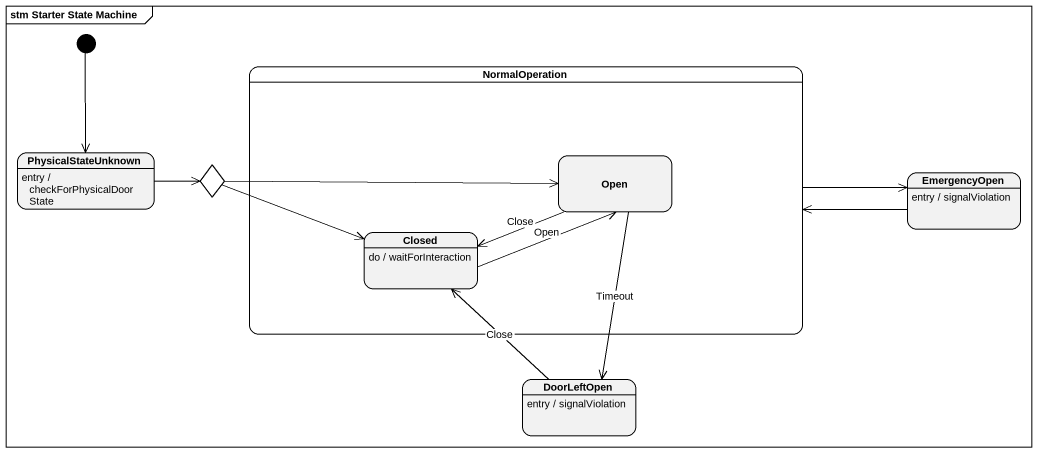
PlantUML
@startuml
mainframe stm Starter State Machine
hide empty description
state NormalOperation {
  state Open
  state Closed
  Closed : do / waitForInteraction
}
state PhysicalStateUnknown
PhysicalStateUnknown : entry / checkForPhysicalDoorState
state choice1 <<choice>>
state EmergencyOpen
EmergencyOpen : entry / signalViolation
state DoorLeftOpen
DoorLeftOpen : entry / signalViolation
[*] --> PhysicalStateUnknown
NormalOperation -right-> EmergencyOpen
PhysicalStateUnknown -right-> choice1
choice1 -right-> Open
choice1 -right-> Closed
Open -left-> Closed : Close
Open --> DoorLeftOpen : Timeout
EmergencyOpen -left-> NormalOperation
Closed -right-> Open : Open
DoorLeftOpen -up-> Closed : Close
@enduml
